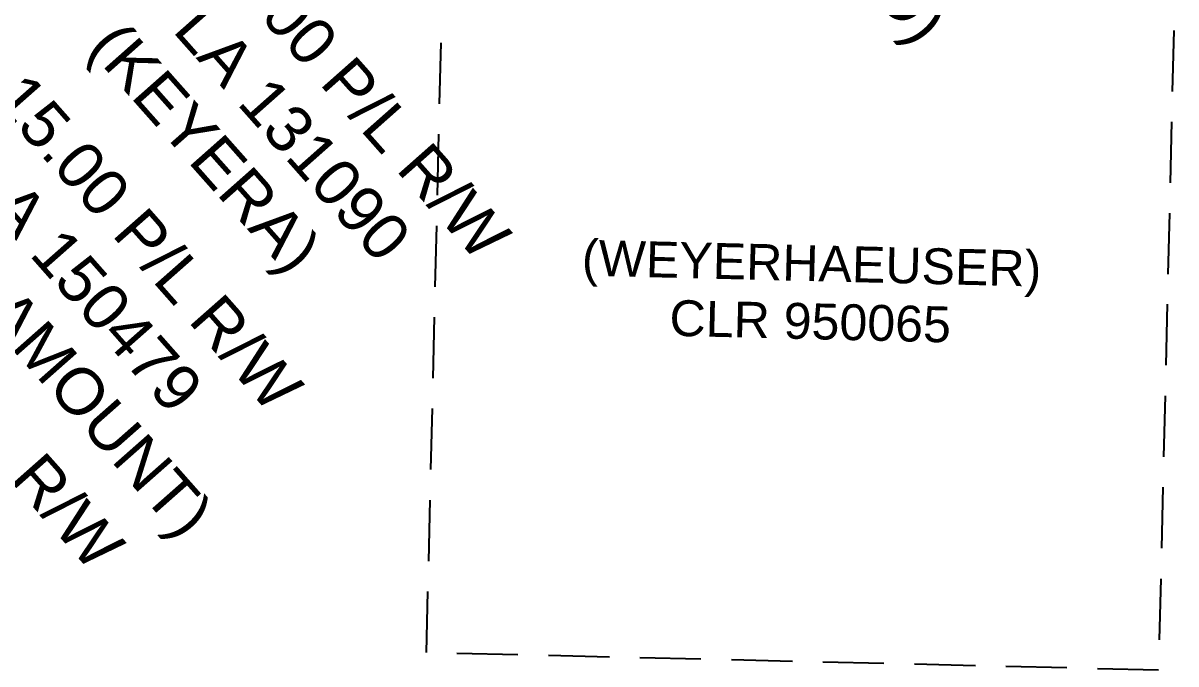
# Model space of a CAD drawing. Extents: x 380192 to 391966, y 6058532 to 6064394.
# Drawn here: x 390335.7 to 390571.8, y 6061224.2 to 6061355.5 of the extents above; entities that cross this region are included whole.
import ezdxf
from ezdxf.enums import TextEntityAlignment as Align

# ---------------------------------------------------------------- set-up
doc = ezdxf.new("R2010")
doc.units = 0
doc.header["$LTSCALE"] = 5
doc.linetypes.add('foc-ACCESSROAD', pattern=[3.75, 2.5, -1.25])
doc.layers.add('F-RW-T', color=190, linetype='Continuous', lineweight=9)
doc.layers.add('F-WS-T', color=190, linetype='Continuous', lineweight=9)
doc.layers.add('F-WS', color=190, linetype='foc-ACCESSROAD')
doc.styles.add('A60', font='arial.ttf', dxfattribs={"height": 7.35})
doc.styles.add('A80', font='arial.ttf', dxfattribs={"height": 9.5})

msp = doc.modelspace()

# ---------------------------------------------------------------- linework, layer by layer
at = {"layer": 'F-WS', "flags": 128}
msp.add_lwpolyline([(390570.01, 6061297.86), (390568.23, 6061222.89), (390418.3, 6061226.46), (390421.86, 6061376.39), (390571.8, 6061372.83), (390570.01, 6061297.86)], close=True, dxfattribs=at)

# ---------------------------------------------------------------- texts
at = {"layer": 'F-RW-T', "style": 'A80'}
for s, rotation, p in [('PLA 150391 (EXPIRED)', 311.5424, (390426.99, 6061461.3)), ('20.00 P/L R/W', 311.5424, (390375.27, 6061373.88)), ('PLA 131090', 311.5424, (390363.76, 6061363.68)), ('(KEYERA)', 311.5424, (390352.24, 6061353.48)), ('15.00 P/L R/W', 311.4376, (390332.79, 6061342.93)), ('PLA 150479', 311.4376, (390321.26, 6061332.75)), ('(PARAMOUNT)', 311.4376, (390309.73, 6061322.58)), ('15.00 P/L R/W', 311.5424, (390296.15, 6061310.35))]:
    msp.add_text(s, height=9.5, rotation=rotation, dxfattribs=at).set_placement(p, align=Align.MIDDLE_LEFT)
at = {"layer": 'F-WS-T', "style": 'A60'}
for s, p in [('(WEYERHAEUSER)', (390497.09, 6061302.62)), ('CLR 950065', (390496.81, 6061290.73))]:
    msp.add_text(s, height=7.35, rotation=358.6138, dxfattribs=at).set_placement(p, align=Align.CENTER)

doc.saveas('drawing.dxf')
